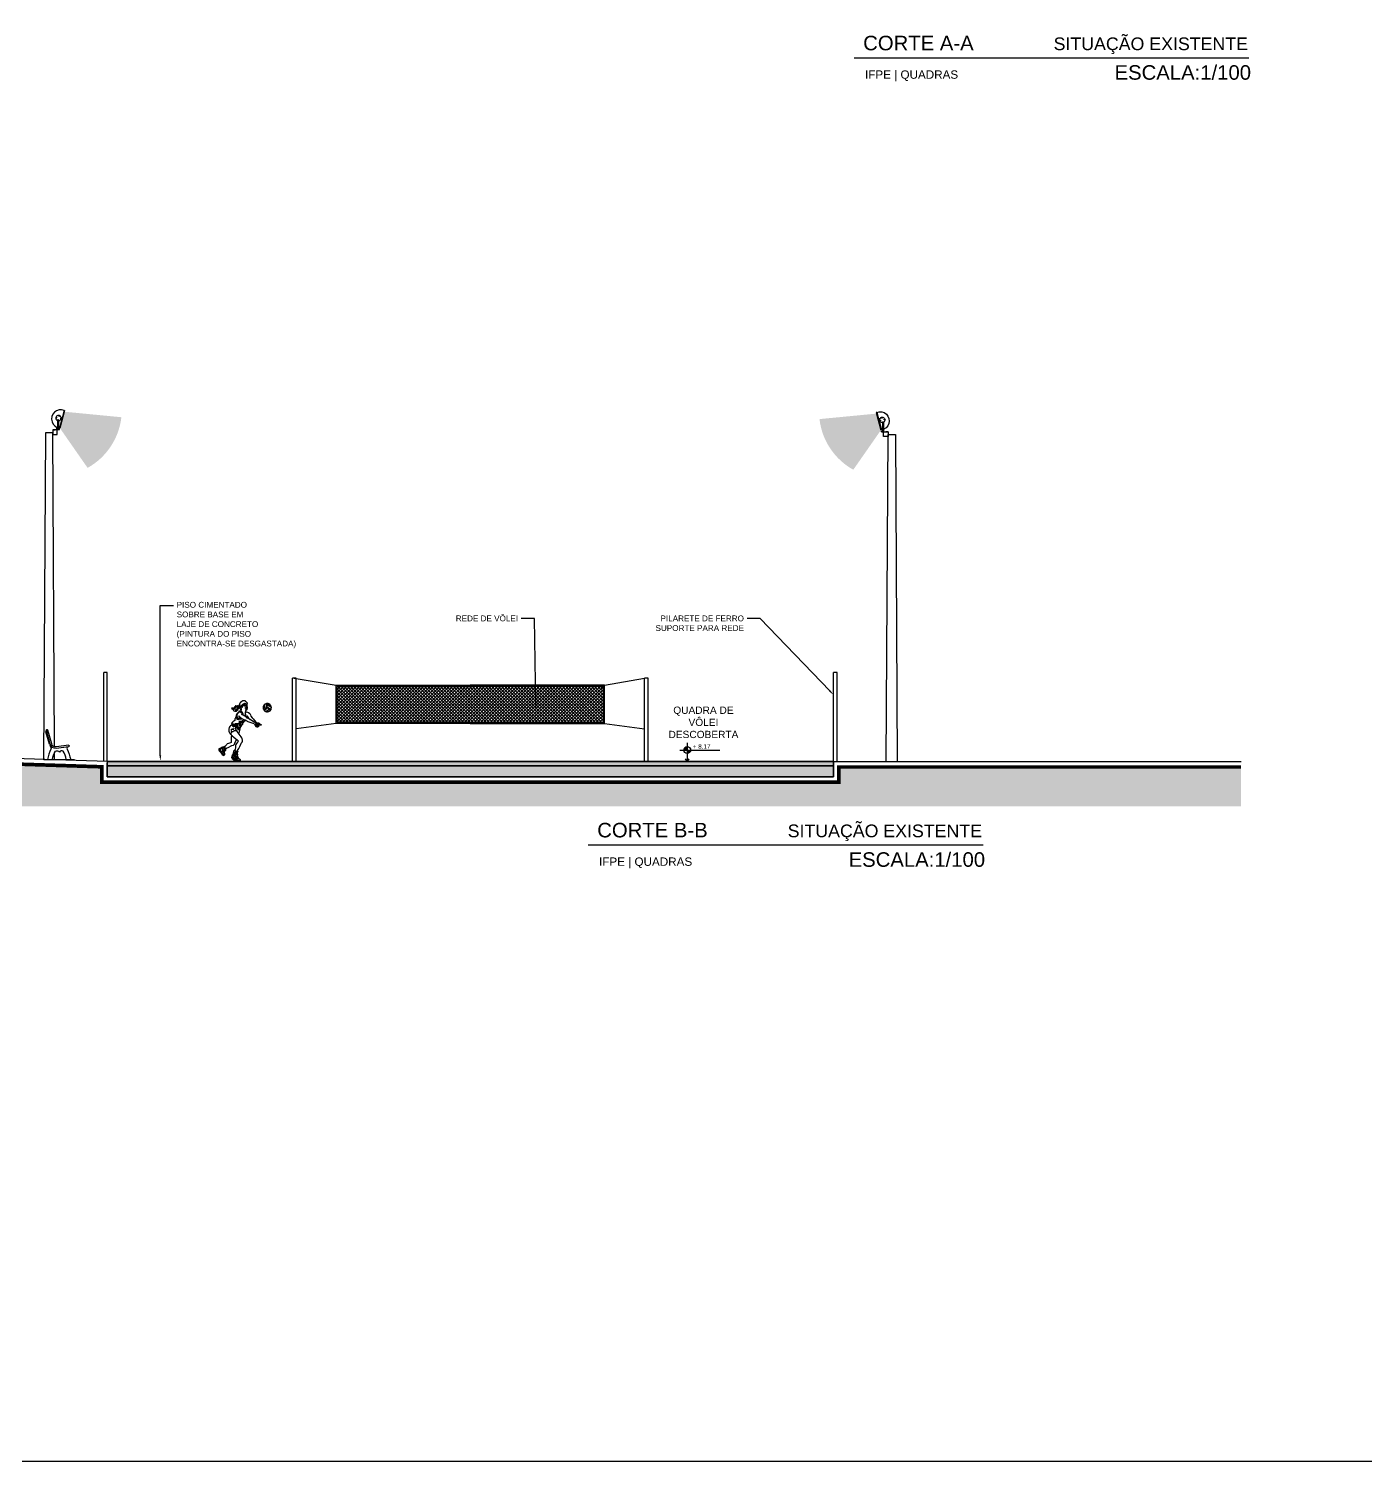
# Model space of a CAD drawing. Header units: metres. Extents: x 2394 to 3264, y 364 to 634.
# Drawn here: x 2710.88 to 2747.69, y 363.79 to 403.24 of the extents above; entities that cross this region are included whole.
import ezdxf
from ezdxf import colors
from ezdxf.entities.mleader import LeaderData, LeaderLine
from ezdxf.math import Vec2, Vec3

# ---------------------------------------------------------------- set-up
doc = ezdxf.new("R2010")
doc.units = ezdxf.units.M
doc.header["$LTSCALE"] = 5
doc.header["$MEASUREMENT"] = 0
for name, color, linetype in [('COTA 1 100', 2, 'Continuous'), ('COTA DE NÍVEL', 7, 'Continuous'), ('PENA 0.05', 8, 'Continuous'), ('PENA 0.15', 7, 'Continuous'), ('PENA 0.2', 2, 'Continuous'), ('PENA 01', 1, 'Continuous'), ('PENA 02', 2, 'Continuous'), ('PENA 06', 6, 'Continuous'), ('TXT ESPECIFICAÇÃO', 7, 'Continuous'), ('TXT ESPECIFICAÇÕES', 7, 'Continuous'), ('VEG_PLANTAS', 94, 'Continuous')]:
    doc.layers.add(name, color=color, linetype=linetype)
doc.layers.add('PENA 05', color=5, linetype='Continuous', lineweight=25)
doc.layers.add('texto', color=3, linetype='Continuous', lineweight=25)
doc.styles.add('GRAF', font='GRAF.SHX')
doc.styles.add('Luana', font='arial.ttf')
doc.styles.get("Standard").update_dxf_attribs({"font": 'arial.ttf'})

# ---------------------------------------------------------------- blocks, each defined once
blk = doc.blocks.new('jogador de volei 01')
at = {"color": 0, "linetype": 'Continuous'}
for points in [[(341.5, 223.7), (341.5, 225.7), (341.1, 228.8), (340.6, 229.1), (339.8, 229.7), (339.2, 230.7), (338.7, 232.6), (338.5, 233.8), (338.8, 234.8), (339.6, 235.3), (340.5, 235.2), (342.3, 234), (343.5, 231.7), (344.3, 231.8), (344.7, 233.7), (344.3, 235.8), (344.3, 237.2), (345.1, 237.7), (345.5, 239.6), (345.3, 240.2), (348.6, 241.4), (350.4, 242.3), (348, 240.2), (346.3, 239.2), (348.2, 239.9), (350.2, 241.1), (352.2, 243.1), (352.2, 241.7), (351.7, 240.7), (352.8, 241.3), (353.7, 242.2), (355.2, 241.1), (357.6, 240.2), (356.8, 241.7), (359.1, 241.2), (357.9, 242.7), (359.1, 243.9), (359.6, 244.6), (357.6, 245.1), (356.1, 246.1), (354.6, 247.6), (353.8, 248.1), (354.5, 248.6), (354.8, 249.2), (351.2, 249.6), (348.3, 250.3), (345.7, 250), (342.8, 248.1), (339.3, 245.1), (337.4, 243.2), (336, 240.4), (335.2, 237.3), (335.2, 235.4), (335.5, 233.9), (335.6, 233.8)], [(334.9, 233.3), (333.4, 234.8), (332, 235.8), (330.5, 235.8), (328.3, 234.9), (325.5, 235.8), (324.6, 235.2), (323.7, 232.6), (322.9, 231.8), (320.6, 231.8), (322.1, 230.3), (320.8, 229.5), (318, 228.7), (312.7, 229.3), (314.1, 227.3), (317.9, 225), (319.8, 223.3), (318.8, 222.7), (317.2, 223), (320.3, 220.9), (322.5, 220.4), (324, 220), (327.2, 219.9), (328.5, 220.9), (330, 223.9), (331, 222.4), (331.5, 223.9), (332, 227.3), (332.5, 229), (333.9, 229.3), (334.9, 230.3), (335.3, 230.9)], [(347.6, 208.3), (346.8, 212.1), (344.8, 216.5), (339.3, 220.4), (337.4, 220.4), (335.8, 220), (332.8, 217.6), (329.9, 214.5), (328.1, 212.4), (326.5, 208.1), (326, 204.7), (324.7, 201.8), (324.1, 199.5), (322.6, 197.6), (322, 192.8), (319.9, 191.6), (316.8, 189.4), (315.7, 187.4), (313.6, 186), (312.9, 184.7), (314.3, 182.1), (320.7, 177.1), (325.4, 175.2), (328.9, 173.5), (333.9, 173.1), (337.4, 172.6), (338.8, 173.1), (340.3, 175.6), (341.8, 177.1), (342.8, 180.5), (345.3, 182.5), (346.3, 185.9), (348.2, 188.4), (349.7, 190.8), (351.2, 192.4), (353.9, 194.3)], [(322.2, 227.7), (318, 227.8), (320.1, 226.7), (322.4, 226.6), (324.5, 229.7), (322.2, 227.7)], [(329.7, 230.1), (329.3, 228.8), (329.1, 226.3), (327, 225.9), (326.6, 225.3), (326.4, 223.8), (323.7, 222.6), (326.9, 223.1), (327.5, 225), (329.2, 225.2), (329.8, 225.9), (330.2, 229.1), (333, 231.7), (329.7, 230.1)], [(331.4, 234.2), (330, 233.6), (328.5, 233.4), (326.7, 234.2), (326.2, 234.2), (324.9, 232.5), (324.4, 230.7), (326.2, 232.8), (329.6, 232.3), (332.2, 234), (333.3, 234.1), (332.1, 234.2), (331.4, 234.2)], [(328.8, 204.6), (328.1, 206.4), (327.9, 207.3), (328.3, 209.6), (328.5, 210.6), (328.8, 211.3)], [(328, 206.7), (329.5, 202.7), (331.5, 200.2), (332, 200.2), (336.4, 200.7), (338.4, 201.7), (342.3, 199.2), (347, 196.7), (350.3, 195.3), (352.7, 194.6), (354.6, 194), (355.5, 193.5), (357.1, 191.9), (358.6, 190.9), (360.1, 190.4), (377.3, 184.6), (378.8, 183.9), (379.3, 183), (382.7, 176.6), (383.2, 176.1), (388.2, 176.1), (391.2, 178), (393.1, 179.1), (393.4, 179.4), (393.4, 179.9), (393.1, 180.1), (392.2, 180.1), (393.1, 181.5), (393.1, 182), (392.1, 182), (390, 180.7), (387.7, 179.9), (385.2, 183.9), (383.7, 185.9), (382.7, 186.4), (380.3, 186.9), (378.1, 188.1), (364.5, 196.7), (362.7, 197.8), (360.7, 198.6), (358, 199.4), (357.2, 200), (356.1, 201.9), (355.2, 202.9), (353.6, 204.5), (349.7, 207.1), (345.3, 209.6), (344.3, 211.1), (343.3, 213.6), (340.8, 215.5), (338.4, 217), (335.4, 217), (332.5, 216), (330, 213.6), (328.5, 210.6), (328, 208.1), (328, 206.7)], [(335.9, 234.1), (334.3, 232.9), (334.3, 231.9), (334.8, 230.9), (337.3, 231), (335.9, 234.1)], [(336.1, 230.9), (336.4, 229.1), (337.8, 226.8), (339.3, 225.2), (340.5, 224.3), (341, 222.7), (341.5, 223.7)], [(345.3, 212.7), (343.8, 215.8), (340.7, 218.2), (336.5, 219.1), (339.1, 218.3), (343, 216.1), (345.3, 212.7)], [(342, 236.7), (340.5, 236.3), (339.3, 236.4), (340.2, 236.1), (341.4, 236.1), (342.3, 236.2), (343.5, 237.1), (342, 236.7)], [(341.6, 231.2), (341.4, 231.5), (341.4, 231.9), (341.5, 232.1), (341.6, 232.6), (341.4, 233.4), (341, 233.9), (340.5, 234.4), (340, 234.6), (339.8, 234.6), (339.5, 234.5), (339.4, 234), (339.3, 233.3), (339.7, 234.2), (340.1, 234.2), (340.6, 234), (340.8, 233.6), (340.6, 233.6), (340.5, 233.3), (341.2, 233), (341.3, 232.6), (341, 231.7), (341, 231.4), (341.3, 230.9), (341.8, 230.6), (342, 230.8), (342, 231), (341.6, 231.2)], [(339.9, 220), (341.2, 221.6), (341.5, 224.3)], [(341, 228.9), (341.5, 228.9), (342.1, 229), (341.8, 228.8), (341.5, 228.7), (341.3, 228.6), (341.2, 228.8), (341, 228.9)], [(343.2, 210.7), (342.4, 211.3), (342.4, 211.5), (343.2, 210.9), (343.5, 210.9), (343.8, 211.1), (343.6, 212), (343.3, 213), (343, 213.6), (343, 213.8), (343.5, 213.1), (344.3, 211.7), (345.1, 210.2), (345.4, 209.5), (343.2, 210.7)], [(348.4, 235.2), (349.1, 235.8), (350.3, 236.5), (352.5, 236.7), (352.8, 237.1), (352.8, 237.5), (352, 238), (349.2, 238), (347.4, 236.5), (346.9, 236.1), (348.3, 237.9), (349, 238.4), (351.2, 238.5), (353, 238.3), (353.6, 238.2), (353.3, 237.8), (352.7, 236.5), (352.7, 235.1), (352.3, 235.2), (351, 235.1), (350, 235.2), (349.4, 235.6), (348.4, 235.2)], [(356.8, 240.5), (357.5, 237.6), (357.5, 236.6), (357.1, 235.2), (357.7, 234.5), (358.1, 232.7), (358.3, 231.2), (358, 228.3), (357.6, 227), (357.6, 225.1), (357.3, 223.9), (356.6, 223.2), (355.7, 222.8), (354.2, 222.4), (353.2, 220.9), (352.2, 216), (352.3, 207.1), (351.4, 206)], [(353.6, 228.7), (355.1, 229.2), (356.1, 229.2), (356.6, 229.2), (357.4, 228.7), (357.1, 228), (357, 227.9), (356, 227.7), (354.9, 227.7), (353.5, 227.9), (353.1, 227.7), (352.9, 227.7), (353.6, 228.7)], [(352.9, 219.4), (353.9, 218.8), (355.1, 218.5), (355.6, 218)], [(353.2, 231.7), (353.3, 231.4), (353.6, 231.1), (354.3, 231), (354.9, 231.1), (355.3, 231.2), (356, 231.2), (356.3, 231.2), (356.5, 231.4), (356.7, 231.5), (356.8, 231.7), (356.5, 231.6), (356.3, 231.4), (355.9, 231.4), (355.6, 231.4), (355.5, 231.5), (355.3, 231.6), (355, 231.6), (354.6, 231.3), (354.3, 231.2), (354, 231.2), (353.8, 231.2), (353.6, 231.3), (353.4, 231.4), (353.2, 231.7)], [(366.8, 195.3), (366, 196.3), (363.4, 199.3), (361.7, 201.9), (360.6, 203.8), (360.1, 205.2), (359.6, 205.2), (358.2, 204.3), (357.3, 202.8), (356.6, 201.7), (353.7, 214.1), (355.6, 218)], [(354.3, 226.3), (355.2, 226.2), (356.1, 226.2), (357, 226.4), (357.3, 226.6), (356.6, 226.1), (356.3, 226), (356.8, 225.9), (356.1, 225.9), (355, 225.6), (354.4, 225.3), (354.6, 225.6), (355.1, 225.9), (354.7, 225.9), (354.3, 226.2), (354, 226.4), (354.3, 226.3)], [(357.4, 237.8), (356.7, 238), (355.6, 238.1), (355.5, 238.1), (355.4, 237.6), (355.5, 236.9), (355.9, 235.2), (356.1, 234.7), (356.1, 235.1), (357, 235.2), (357.1, 235.3), (357.5, 236.5), (357.4, 236.7), (356.3, 236.8), (355.9, 236.6), (355.8, 237.3), (355.9, 237.6), (356.7, 237.6), (357.5, 237.5), (357.4, 237.8)], [(355.6, 218), (358.9, 217.3), (362.4, 215.8), (365.5, 213.6), (366.8, 211.6), (368, 209.1), (368.9, 205.2), (372.4, 200.7), (374.1, 199.8), (375.9, 198.3), (379.9, 192.8), (383.7, 188.5), (385.4, 187), (386.9, 186.2), (390.6, 185.9), (392.6, 185.4), (395.6, 182.5), (397.3, 181.8), (398.3, 181.2), (398.5, 180.5), (398.3, 179.9), (397.6, 179.6), (396.4, 179.6), (395.2, 180.1), (393.1, 182), (393.1, 179.6), (392.2, 177.2), (391.5, 176.1), (390.6, 175.1), (390.1, 174.7), (389.3, 174.9), (389.1, 176), (389.3, 176.7), (389.2, 176.8)], [(408.3, 238.9), (407.6, 238.4), (406.9, 237.7), (406.1, 236.6), (405.5, 235.4), (405, 234), (404.6, 232.6), (404.5, 230.9), (404.6, 229.1), (405.1, 226.4), (405.4, 225.7), (405.8, 225.3), (406.2, 225.2), (406.1, 224.8), (406.2, 224.4), (406.6, 223.7), (407.6, 222.4), (409.5, 220.6), (411.1, 219.5), (412, 219.2), (412.8, 219), (413.7, 219), (413.9, 219.1), (414.5, 218.6), (415.3, 218.4), (416.4, 218.4), (417.6, 218.4), (419.1, 218.7), (421.4, 219.4), (423.2, 220.3), (424.7, 221.4), (425.6, 222.3), (426.1, 223), (426.2, 223.3), (426.2, 223.7), (426.6, 223.9), (426.9, 224.4), (427.4, 225.4), (427.9, 227.6), (428.2, 230), (428.2, 231.4), (428, 232.3), (427.8, 232.7), (427.5, 233.1), (427.4, 233.2), (427.4, 233.8), (427.2, 234.3), (426.9, 235.4), (426.4, 236.2), (425.8, 237.2), (425.2, 238.1), (424.4, 239), (422.9, 240.2), (421.5, 241), (420.3, 241.5), (418.9, 242.1), (418, 242.2), (417.4, 242.2), (416.9, 242.2), (416.5, 242), (416.2, 242.1), (415.5, 242.2), (414.5, 242.2), (413.1, 241.8), (411, 240.9), (409.3, 240.2), (408.7, 239.8), (408.5, 239.5), (408.3, 239.2), (408.3, 238.9)], [(408.1, 237.5), (408.1, 236.9), (408.1, 235.3), (408.1, 233.9), (408.3, 232.5), (408.6, 231.1), (409.2, 229.3), (410.2, 226.9), (410.3, 226.5), (410.1, 226.2), (409.8, 226.1), (409.2, 225.9), (407.1, 225.7), (406.4, 225.8), (406, 226.1), (405.8, 226.4), (405.6, 227.3), (405.3, 228.8), (405.3, 230.9), (405.6, 233.5), (406.2, 235.4), (406.8, 236.5), (407.2, 237.1), (407.5, 237.6), (407.9, 237.8), (408.1, 237.8), (408.1, 237.5)], [(406.9, 224.9), (407, 225.1), (407.8, 225.2), (409.5, 225.3), (411.1, 225.7), (412.2, 226.1), (413.9, 227.1), (414.8, 227.8), (415.8, 229), (416.1, 229.4), (416.3, 229.7), (416.4, 229.8), (416.6, 229.8), (416.8, 229.8), (419.5, 229.2), (419.9, 229), (419.9, 229)], [(419.8, 228.8), (419.9, 229), (420.4, 228.8), (421.4, 228.1), (421.7, 227.9), (421.8, 227.6), (421.9, 227.4), (421.7, 227), (420.9, 225.7), (419.9, 224.6), (418, 222.7), (416.4, 221.4), (414.5, 220.3), (413.5, 219.7), (412.9, 219.7), (412.3, 219.8), (411.2, 220.3), (409.6, 221.4), (407.6, 223.4), (407.1, 224.2), (406.9, 224.6), (406.9, 224.8), (406.9, 224.8)], [(407, 224.8), (406.9, 224.9)], [(406.9, 224.8), (407, 224.8)], [(409, 239.1), (408.9, 238.6), (408.8, 237.6), (408.7, 235.1), (409, 233.1), (409.2, 231.6), (409.9, 229.4), (410.5, 227.9), (411, 226.9), (411.3, 226.7), (411.7, 226.7), (412.1, 226.9), (415.2, 229.5), (415.7, 230.2), (415.7, 230.5), (415.6, 230.9), (415.3, 232), (414.9, 234.2), (414.8, 236.8), (415, 238.3), (415.5, 239.7), (416, 240.8), (416.1, 241.1), (416.2, 241.3), (416.1, 241.4), (416, 241.6), (415.8, 241.6), (415.1, 241.6), (413.9, 241.4), (412.7, 241), (411.4, 240.5), (409.6, 239.7), (409.2, 239.4), (409, 239.1)], [(414.6, 219.7), (414.5, 219.4), (414.8, 219.1), (415.2, 219), (415.9, 219), (417.1, 219.1), (419.9, 219.6), (422, 220.3), (424, 221.7), (425.3, 223.1), (425.4, 223.5), (425.5, 223.8), (425.5, 224.1), (425.3, 224.4), (423.1, 226.7), (422.9, 226.9), (422.6, 226.9), (422.4, 226.8), (422.2, 226.6), (421.9, 226.2), (421.4, 225.4), (420, 223.7), (418.4, 222.2), (417.3, 221.4), (416, 220.5), (415.2, 220.1), (414.7, 219.9), (414.6, 219.7)], [(420.3, 229.6), (418.9, 230), (417.4, 230.3), (416.8, 230.5), (416.5, 230.6), (416.3, 230.9), (415.8, 232.7), (415.6, 234), (415.5, 235.8), (415.5, 236.2), (415.6, 236.5), (415.8, 236.7), (416.3, 236.8), (418.4, 236.4), (420, 236.1), (421.4, 235.6), (422.8, 235.1)], [(423, 235.6), (421.8, 236.1), (420.7, 236.6), (419, 236.9), (417.1, 237.4), (416.4, 237.4), (416.1, 237.5), (415.9, 237.7), (415.8, 237.8), (415.8, 238.2), (416, 238.9), (416.8, 241), (417.1, 241.4), (417.3, 241.6), (417.5, 241.6), (417.9, 241.6), (419.1, 241.3), (420.5, 240.7), (422.3, 239.8), (422.9, 239.4)], [(422.8, 235.1), (424.3, 234.3), (426.1, 233.3), (426.9, 232.8), (427.4, 232.1), (427.5, 231.6), (427.5, 229.6), (427.2, 227.4), (426.6, 225.5), (426.4, 225.1), (426, 224.9), (425.8, 224.9), (425.4, 225.2), (425, 225.7), (423.2, 227.5), (422.3, 228.3), (420.1, 229.6), (420, 229.6)], [(420, 229.6), (420, 229.6), (420.1, 229.6)], [(422.9, 239.4), (422.9, 239.4), (423.6, 238.8), (424.5, 237.8), (425.1, 236.9), (425.8, 236.1), (426.1, 235.2), (426.5, 234.5), (426.6, 234.1), (426.5, 233.9), (426.1, 234), (425.4, 234.5), (424.3, 235), (423.1, 235.6)], [(423.1, 235.7), (423, 235.6)], [(314.8, 181.8), (314.5, 181.4), (312.7, 179.5), (309.8, 177.7), (307.7, 175.4), (305.8, 173), (304.7, 168), (305.3, 161.8), (306.7, 157.3), (310.7, 152.5), (312.8, 150.2), (314.2, 149.4), (312.5, 151.2), (311.4, 152.9), (310.9, 155.2), (312.2, 157.3), (313.6, 158.9), (312.7, 160.8), (311.7, 163.2), (315.2, 161.7), (316.2, 160.8), (319.6, 163.2), (321.6, 163.7), (324.1, 163.7), (326.5, 163), (328.3, 161.8), (330.3, 160.1), (330.2, 160.6), (328.4, 163.9), (323, 169.3), (325.1, 173.6), (322.4, 176.3), (322.5, 176.4)], [(317.3, 168.5), (314.5, 167.9), (311.9, 166.4), (313.8, 167.2), (316.1, 167.9), (319.3, 168.4), (317.3, 168.5)], [(318.8, 175.7), (316.5, 176.7), (314.3, 178.7), (316.2, 176.2), (319.8, 174.9), (318.8, 175.7)], [(316.8, 189.4), (315.6, 187.4), (314.4, 186.6)], [(317.6, 181.5), (320.6, 180), (327, 179.6), (331, 179.6), (320.5, 181.4), (316.2, 183.4), (317.6, 181.5)], [(322.3, 195.5), (322, 192.8), (320.3, 191.7)], [(353.7, 194.3), (351.2, 193), (343.6, 188.3), (334.4, 186.9), (339.3, 186.9), (342.8, 187.4), (337.4, 184.9), (328.5, 183.4), (322.1, 183.4), (328.7, 182.4), (340.3, 183), (339.3, 181.5), (334, 180.4), (339.7, 180.4), (336.1, 176.6), (330.9, 175.3), (323.6, 176.1)], [(323.6, 176.1), (326.5, 174.6), (329, 173.6), (335.9, 172.9), (337.5, 172.7), (338.9, 173.1), (340.1, 175.3), (341.9, 177.1), (342.8, 180.5), (345.1, 182.4), (346, 185.4), (346.5, 186.5), (348.1, 188.5), (349.7, 190.8), (350.9, 192.2), (353.8, 194.3)], [(326.5, 172.7), (329.1, 170.9), (331.1, 170.7), (334.8, 171.2), (332.3, 170.3), (330.3, 170.1), (329.1, 170.3), (327.4, 171.8), (326.5, 172.7)], [(333.9, 199.2), (331, 198.7), (327.5, 199.7), (328.5, 198.3), (330.6, 198.1), (333.9, 199.2)], [(340, 200.7), (338.4, 199.2), (333.9, 197.3), (328, 195.8), (334.9, 196.8), (338.8, 198.3), (341.4, 199.8)], [(338.2, 169.6), (337.1, 168.8), (334.4, 167.9), (331.7, 167.6), (329.8, 168.2), (331.8, 166.9), (334.2, 166.8), (336.5, 167.2), (337.5, 167.4), (338.2, 169.6)], [(335.2, 200.7), (336.3, 200.7), (337.3, 201.2), (338.5, 201.7), (337.4, 202.6), (336.5, 203.4), (335.6, 204.4), (334.9, 205.3), (334.2, 205.8), (333.7, 206.1), (333.3, 206.2), (334.8, 204.9), (335.7, 203.8), (336.3, 202.9), (336.5, 202.2), (336.4, 201.7), (335.9, 201.1), (335.3, 200.7), (335.2, 200.7)], [(346.3, 192.8), (341.8, 190.4), (338.4, 189.9), (333.9, 190.8), (338.4, 188.9), (341.3, 189.4), (344.3, 190.8), (346.3, 192.8)], [(333.9, 155.3), (335.1, 158.1), (335.8, 160.1), (337, 163.9), (337, 166.2), (338.1, 169.2), (338.1, 171.5), (337.9, 172.8)], [(342.2, 199.3), (341.8, 198.7), (339.3, 196.8), (342.8, 197.8), (343.7, 198.5)], [(357.1, 202.5), (357.2, 200)], [(387.2, 180.5), (387.6, 179.9), (387.7, 179.3), (387.4, 178.7), (386.8, 178.6), (386, 178.7), (385.2, 179.4), (384.5, 181.1), (383.6, 182.4), (383.1, 182.9)], [(384.9, 179.9), (384.2, 179.6), (384.1, 180), (383.5, 180.4), (383.1, 181), (383.2, 181.7), (383.3, 182.2), (383.2, 182.7), (383.9, 182), (384.7, 180.7), (384.9, 180.1), (384.9, 179.9)], [(392.1, 180.1), (389, 178.1), (388, 177.6), (385.5, 177.5)], [(386, 176.1), (385.9, 175.7), (385.9, 174.9), (386.2, 174.6), (386.7, 174.4), (387.2, 174.5), (387.6, 174.8)], [(390.7, 181.1), (389.8, 181.6), (388.8, 182.1), (387.5, 183.2), (387.4, 182.3), (387, 181.1)], [(387.7, 176.1), (387.7, 175.1), (388.1, 174.5), (388.9, 174.3), (389.5, 174.9)], [(389.3, 176.7), (389.6, 177)], [(313.7, 150.6), (311.9, 145.2), (311.4, 141.9), (311.7, 136.5), (312.3, 132.2), (311.8, 129.7), (310.3, 128.2), (304.3, 126.6), (300.7, 125.3), (298.8, 123.9), (296.5, 120.8), (294, 118.3), (293, 117.4)], [(295.6, 111.3), (298.5, 112.9), (304.8, 115.4), (312.3, 119.3), (313.7, 120.3), (318.6, 121.8), (320.9, 123.6), (321.4, 124.9), (322.4, 127.4), (327.2, 138.4)], [(311.1, 155.5), (311.2, 152.9)], [(311.2, 152.9), (314.7, 148.9), (319.5, 144.5), (325, 140.1), (329, 137.1), (331.5, 135.1), (332.3, 133.9), (332.6, 133), (332.5, 132.2), (330.6, 130.1), (327, 126.3), (325.7, 124), (324.7, 121), (324.1, 113.9), (323.3, 109.7), (322.2, 106.9)], [(329.8, 160.4), (331.5, 158.2), (333.9, 155.3)], [(329.9, 104.4), (330.5, 106.1), (333.9, 112.4), (336.9, 117.9), (339.8, 124.3), (340.8, 127), (342.8, 129.2), (343.9, 130.4), (344.8, 133.2), (344.8, 135.1), (344.2, 137.5), (343.9, 139.2), (343.4, 141), (342.5, 143.2), (340.8, 145.9), (335.4, 153.4), (330, 160.3), (329.9, 160.4)], [(279.6, 112), (279.2, 112.3), (276.3, 111), (275.9, 109.8), (275.9, 108.6), (276.3, 107), (277.2, 105.5), (279.5, 102.8), (281.6, 100.6), (286.1, 94.5), (288.8, 92.5), (290.7, 92), (291.7, 92.2), (292.8, 93.7), (291.5, 93.7), (289.5, 94.9), (288.1, 96.2), (284.6, 101.6), (281.6, 105), (279.7, 108.5), (279.1, 109.9), (279.1, 111), (279.6, 112)], [(287.2, 114.7), (286.4, 115.4), (285.6, 115.4), (284.6, 114.4), (281.6, 113.1), (277.3, 110.9), (288.8, 93.5), (292.5, 93.2), (293, 94.7), (293.1, 97.1), (292.2, 99.8), (292.4, 101.9), (292.5, 104.1), (292.5, 105), (296, 106.5), (296, 107.5), (295, 108.5), (294, 108.7), (292.9, 107.8), (292, 106.5), (289.8, 106.6), (288.5, 107), (287.8, 108.3), (287.7, 109.9), (287.6, 113.2), (287.2, 114.7)], [(286, 111.4), (284.5, 111.1), (281.6, 109.9), (279.4, 108.7)], [(291, 103.8), (287.6, 103.6), (284.5, 103.2), (283, 102.8)], [(284.7, 114.5), (285.2, 114), (286.1, 112.2), (286.3, 108.6), (286.8, 106.7), (287.8, 105.8), (291, 105.2)], [(290.8, 99.4), (289.1, 99.2), (286.3, 98.2)], [(287.2, 114.8), (287.3, 114.9)], [(287.3, 114.9), (288.1, 115.9), (289.5, 115.9), (290.5, 117.4), (291.5, 117.9), (292.1, 117.9), (293, 117.4), (293, 116.9), (293.4, 114.4), (294, 112.7), (294.7, 111.9), (295.7, 111.3), (296.1, 110.1), (295.8, 108.8), (295.1, 108.4)], [(287.5, 105.9), (287.9, 103.7)], [(289.2, 115.9), (289.3, 114.8), (292.1, 110.8), (290.8, 113.4), (290.3, 115.2), (290.4, 117.2), (289.6, 116.1), (289.2, 115.9)], [(292.9, 107.9), (292.2, 108.3), (290.5, 110.4), (291.6, 107.5), (292.2, 106.9), (292.9, 107.9)], [(291.2, 106.6), (290.9, 102.2), (290.8, 98.7), (291.2, 98.2), (292.3, 97.9), (292.7, 98.1)], [(291.3, 106.4), (291.6, 105.6), (292.4, 104.9)], [(291.8, 101.6), (292.4, 101.8)], [(291.8, 99.9), (292.3, 100.1)], [(292, 103.4), (292.5, 103.6)], [(294.2, 118.6), (292.8, 117.6)], [(293.7, 113.6), (294.2, 112.5)], [(314.5, 90.3), (314.2, 89.9), (313.2, 86.3), (313.5, 84.8), (314.7, 82.8), (322.3, 77.1), (325.5, 74.9), (328.5, 74), (335.4, 74.3), (337.9, 75.4), (338.8, 76.4), (338.8, 78.6), (338.4, 78.9), (335.4, 76.9), (331.6, 76.8), (329, 76.9), (325, 78.9), (320.1, 82.8), (318.6, 84.8), (317.6, 86.2), (315.2, 88.2), (314.6, 89.5), (314.5, 90.3)], [(317.8, 96.8), (316.7, 96.5), (316.4, 95.7), (316.3, 94.6), (315.2, 92.7), (314.5, 90), (314.3, 89.6), (317.1, 83.8), (323.6, 78.4), (328, 75.9), (332.9, 75.4), (337.9, 76.9), (338.4, 78.9), (337.4, 80.9), (333.4, 83.3), (333.4, 84.8), (331, 88.7), (330.5, 90.8), (329.5, 91.7), (331, 93.7), (331, 94.7), (330.5, 96.2), (328.5, 97.1), (323.5, 96.4), (322.2, 95.3), (321.6, 94.2), (320.8, 93.3), (319.1, 93.2), (318.5, 94.2), (317.8, 95.9), (317.8, 96.8)], [(316.4, 94.7), (317, 93), (317.8, 91.9), (318.7, 91.1), (320.9, 91.3), (321.4, 91.3)], [(322, 89.9), (320.9, 88.9), (319.1, 86.5), (317.5, 83.7)], [(317.8, 96.8), (318.6, 97.8), (318.3, 99.6), (318.5, 100.5), (319.2, 101.3), (319.5, 101.8), (319.4, 103.5), (320, 105.3), (320.6, 106), (321.4, 106.7), (322.2, 106.9)], [(318.3, 99.3), (319.1, 98.1), (322.8, 96.6), (319.5, 96.9), (318.4, 97.5), (318.6, 97.7), (318.3, 99.3)], [(318.9, 91.1), (319.3, 89.9), (320.1, 87.8)], [(319.4, 103.2), (321, 101.5), (326.3, 99.3), (321.1, 100.3), (319.4, 101.3), (319.5, 101.9), (319.4, 103.2)], [(335, 82.4), (332.5, 82.3), (329.5, 80.9), (327, 81.4), (325.5, 82.8), (324.1, 83.8), (322.1, 89.4), (320.8, 93.3)], [(320.9, 93.3), (321.8, 93.3), (322.9, 92.8), (324.2, 90.2), (325.8, 85.2), (327.4, 83.9), (328.4, 83.3), (330.5, 84.1), (331.5, 84.1), (332.4, 84.2), (332.4, 85.1), (330.8, 87.8), (330.1, 89.9), (329.5, 90.6), (329.3, 91.3), (329.5, 91.8)], [(325.1, 83.3), (323.5, 81.8), (322, 79.7)], [(322.2, 106.9), (322.8, 106.1), (324.1, 105.2), (325.8, 104.4), (327.4, 104.2), (328.5, 104.1), (330.2, 104.5), (331, 103.6), (330.9, 102.2), (330.5, 101.3), (329.6, 100.3), (329, 99.6), (329, 96.9)], [(323.5, 90.5), (326, 91.1), (329, 91.1), (329.8, 90.9)], [(329.3, 102.7), (328.3, 102.5), (325.6, 102.8), (323.6, 103.8), (325.8, 102.4), (328.5, 101.8), (330.2, 102.5), (329.3, 102.7)], [(323.6, 94.2), (324.5, 94.8), (326.5, 95.2), (328.4, 95.2), (329.5, 94.7), (330, 94.2), (330.1, 93.7)], [(324.6, 87.4), (327.4, 88.3), (328.8, 88.4), (330.8, 88.3)], [(325.8, 84.6), (327.3, 85.3), (330.2, 86), (332.3, 86)]]:
    blk.add_lwpolyline(points, dxfattribs=at)
blk = doc.blocks.new('NIV02')
h = blk.add_hatch(color=256)
h.paths.add_polyline_path([(-43.09, -49.03, 0.414214), (-44.59, -50.53), (-43.09, -50.53)])
h.paths.add_polyline_path([(-43.09, -52.04, 0.414214), (-41.58, -50.53), (-43.09, -50.53)])
for p, q in [((-43.09, -47.38), (-43.09, -55.58)), ((-46.27, -50.53), (-28.68, -50.53))]:
    blk.add_line(p, q)
blk.add_lwpolyline([(-42.36, -54.32), (-43.09, -55.58), (-43.82, -54.32)])
blk.add_circle((-43.09, -50.53), 1.5)
at = {"style": 'GRAF'}
blk.add_attdef('ELEV', (-40.66, -49.96), '', height=1.26, dxfattribs=at)
blk = doc.blocks.new('A$C47D9326B')
for p, q in [((-0.415, 9.614), (-0.427, 9.61)), ((-0.427, 9.61), (-0.297, 9.127)), ((-0.415, 9.614), (-0.346, 9.631)), ((-0.415, 9.614), (-0.285, 9.131)), ((-0.346, 9.631), (-0.275, 9.628)), ((-0.314, 9.458), (-0.298, 9.47)), ((-0.298, 9.47), (-0.28, 9.477)), ((-0.286, 9.465), (-0.285, 9.468)), ((-0.285, 9.468), (-0.284, 9.47)), ((-0.284, 9.47), (-0.282, 9.471)), ((-0.282, 9.471), (-0.279, 9.472)), ((-0.28, 9.477), (-0.261, 9.48)), ((-0.279, 9.472), (-0.277, 9.473)), ((-0.277, 9.473), (-0.274, 9.472)), ((-0.275, 9.628), (-0.208, 9.606)), ((-0.274, 9.472), (-0.272, 9.471)), ((-0.272, 9.471), (-0.27, 9.47)), ((-0.27, 9.47), (-0.268, 9.468)), ((-0.268, 9.468), (-0.267, 9.465)), ((-0.261, 9.48), (-0.242, 9.477)), ((-0.242, 9.477), (-0.223, 9.47)), ((-0.223, 9.47), (-0.208, 9.458)), ((-0.208, 9.606), (-0.149, 9.566)), ((-0.149, 9.566), (-0.104, 9.511)), ((-0.104, 9.511), (-0.076, 9.445)), ((-0.336, 9.405), (-0.333, 9.424)), ((-0.333, 9.385), (-0.336, 9.405)), ((-0.333, 9.424), (-0.326, 9.442)), ((-0.326, 9.367), (-0.333, 9.385)), ((-0.329, 9.392), (-0.328, 9.394)), ((-0.329, 9.389), (-0.329, 9.392)), ((-0.329, 9.386), (-0.329, 9.389)), ((-0.328, 9.384), (-0.329, 9.386)), ((-0.328, 9.394), (-0.326, 9.396)), ((-0.326, 9.382), (-0.328, 9.384)), ((-0.326, 9.442), (-0.314, 9.458)), ((-0.326, 9.396), (-0.324, 9.398)), ((-0.324, 9.38), (-0.326, 9.382)), ((-0.314, 9.352), (-0.326, 9.367)), ((-0.324, 9.398), (-0.322, 9.399)), ((-0.322, 9.379), (-0.324, 9.38)), ((-0.322, 9.399), (-0.319, 9.399)), ((-0.319, 9.379), (-0.322, 9.379)), ((-0.319, 9.399), (-0.317, 9.399)), ((-0.317, 9.379), (-0.319, 9.379)), ((-0.317, 9.399), (-0.314, 9.398)), ((-0.314, 9.38), (-0.317, 9.379)), ((-0.314, 9.398), (-0.312, 9.396)), ((-0.312, 9.382), (-0.314, 9.38)), ((-0.298, 9.34), (-0.314, 9.352)), ((-0.312, 9.396), (-0.31, 9.394)), ((-0.31, 9.384), (-0.312, 9.382)), ((-0.31, 9.394), (-0.309, 9.392)), ((-0.309, 9.386), (-0.31, 9.384)), ((-0.309, 9.392), (-0.309, 9.389)), ((-0.309, 9.389), (-0.309, 9.386)), ((-0.28, 9.332), (-0.298, 9.34)), ((-0.285, 9.131), (-0.297, 9.127)), ((-0.287, 9.463), (-0.286, 9.465)), ((-0.286, 9.46), (-0.287, 9.463)), ((-0.287, 9.078), (-0.287, 9.092)), ((-0.287, 9.092), (-0.248, 9.092)), ((-0.287, 9.078), (-0.216, 9.078)), ((-0.285, 9.458), (-0.286, 9.46)), ((-0.284, 9.456), (-0.285, 9.458)), ((-0.254, 9.139), (-0.285, 9.131)), ((-0.282, 9.454), (-0.284, 9.456)), ((-0.279, 9.453), (-0.282, 9.454)), ((-0.261, 9.33), (-0.28, 9.332)), ((-0.277, 9.453), (-0.279, 9.453)), ((-0.274, 9.453), (-0.277, 9.453)), ((-0.272, 9.454), (-0.274, 9.453)), ((-0.27, 9.456), (-0.272, 9.454)), ((-0.268, 9.458), (-0.27, 9.456)), ((-0.267, 9.46), (-0.268, 9.458)), ((-0.267, 9.465), (-0.267, 9.463)), ((-0.267, 9.463), (-0.267, 9.46)), ((-0.254, 9.33), (-0.261, 9.33)), ((-0.255, 9.349), (-0.254, 9.35)), ((-0.255, 9.346), (-0.255, 9.349)), ((-0.255, 9.344), (-0.255, 9.346)), ((-0.254, 9.342), (-0.255, 9.344)), ((-0.254, 9.139), (-0.255, 9.092)), ((-0.254, 9.357), (-0.229, 9.357)), ((-0.254, 9.357), (-0.254, 9.35)), ((-0.254, 9.35), (-0.254, 9.342)), ((-0.254, 9.342), (-0.254, 9.33)), ((-0.254, 9.33), (-0.254, 9.139)), ((-0.248, 9.092), (-0.23, 9.092)), ((-0.23, 9.092), (-0.23, 9.148)), ((-0.23, 9.148), (-0.216, 9.148)), ((-0.229, 9.147), (-0.23, 9.148)), ((-0.229, 9.357), (-0.229, 9.337)), ((-0.223, 9.34), (-0.229, 9.337)), ((-0.229, 9.337), (-0.229, 9.147)), ((-0.217, 9.15), (-0.229, 9.147)), ((-0.208, 9.352), (-0.223, 9.34)), ((-0.157, 9.188), (-0.217, 9.15)), ((-0.216, 9.078), (-0.216, 9.148)), ((-0.216, 9.087), (-0.216, 9.078)), ((-0.216, 9.078), (-0.163, 9.078)), ((-0.213, 9.42), (-0.212, 9.423)), ((-0.212, 9.418), (-0.213, 9.42)), ((-0.212, 9.423), (-0.211, 9.425)), ((-0.211, 9.415), (-0.212, 9.418)), ((-0.211, 9.425), (-0.21, 9.427)), ((-0.21, 9.413), (-0.211, 9.415)), ((-0.21, 9.427), (-0.208, 9.429)), ((-0.208, 9.412), (-0.21, 9.413)), ((-0.208, 9.458), (-0.196, 9.442)), ((-0.208, 9.429), (-0.205, 9.43)), ((-0.205, 9.411), (-0.208, 9.412)), ((-0.196, 9.367), (-0.208, 9.352)), ((-0.205, 9.43), (-0.203, 9.43)), ((-0.203, 9.41), (-0.205, 9.411)), ((-0.203, 9.43), (-0.2, 9.43)), ((-0.2, 9.411), (-0.203, 9.41)), ((-0.2, 9.43), (-0.198, 9.429)), ((-0.198, 9.412), (-0.2, 9.411)), ((-0.198, 9.429), (-0.196, 9.427)), ((-0.196, 9.413), (-0.198, 9.412)), ((-0.196, 9.442), (-0.189, 9.424)), ((-0.196, 9.427), (-0.194, 9.425)), ((-0.194, 9.415), (-0.196, 9.413)), ((-0.189, 9.385), (-0.196, 9.367)), ((-0.194, 9.425), (-0.193, 9.423)), ((-0.193, 9.418), (-0.194, 9.415)), ((-0.193, 9.423), (-0.193, 9.42)), ((-0.193, 9.42), (-0.193, 9.418)), ((-0.189, 9.424), (-0.186, 9.405)), ((-0.186, 9.405), (-0.189, 9.385)), ((-0.114, 9.078), (-0.163, 9.078)), ((-0.11, 9.241), (-0.157, 9.188)), ((-0.1, 9.078), (-0.114, 9.078)), ((-0.079, 9.305), (-0.11, 9.241)), ((-0.068, 9.375), (-0.079, 9.305)), ((-0.076, 9.445), (-0.068, 9.375)), ((-0.15, 0), (-0.1, 9)), ((-0.1, 9), (0.1, 9)), ((0.1, 9), (0.15, 0)), ((-0.15, 0), (0.15, 0))]:
    blk.add_line(p, q)
blk.add_lwpolyline([(-0.224, 9.078), (-0.1, 9.078), (-0.1, 8.95), (-0.224, 8.95)], close=True)

msp = doc.modelspace()

# ---------------------------------------------------------------- hatches: boundary and pattern name
at = {"layer": 'COTA 1 100'}
h = msp.add_hatch(color=256, dxfattribs=at)
h.dxf.hatch_style = 1
h.set_gradient(color1=(250, 247, 214), color2=(255, 255, 179), tint=1, name='INVCYLINDER')
h.paths.add_polyline_path([(2713.429, 392.54), (2711.858, 392.692), (2711.737, 392.24), (2712.499, 391.146, 0.242169)])
h = msp.add_hatch(color=256, dxfattribs=at)
h.dxf.hatch_style = 1
h.set_gradient(color1=(250, 247, 214), color2=(255, 255, 179), tint=1, name='INVCYLINDER')
h.paths.add_polyline_path([(2732.656, 392.489), (2734.227, 392.64), (2734.349, 392.188), (2733.587, 391.095, -0.242169)])
at = {"layer": 'PENA 01'}
h = msp.add_hatch(dxfattribs=at)
h.set_pattern_fill('ANSI37', color=256, scale=0.5, style=0)
h.set_pattern_definition([(45, (2719.42308, 384.39108), (-0.0441942, 0.0441942), []), (135, (2719.42308, 384.39108), (-0.0441942, -0.0441942), [])])
h.paths.add_polyline_path([(2719.373, 385.131), (2719.373, 384.141), (2723.038, 384.141), (2726.703, 384.141), (2726.703, 385.131), (2723.038, 385.131)])
at = {"layer": 'PENA 01', "ltscale": 1.5}
h = msp.add_hatch(dxfattribs=at)
h.set_pattern_fill('EARTH', color=256, scale=0.75, angle=45, style=0, double=1)
h.set_pattern_definition([(45, (2680.87099, 381.83091), (3e-17, 0.26516504), [0.1875, -0.1875]), (45, (2680.82127, 381.88063), (3e-17, 0.26516504), [0.1875, -0.1875]), (45, (2680.77155, 381.93035), (3e-17, 0.26516504), [0.1875, -0.1875]), (135, (2680.77155, 381.9635), (-0.26516504, 6e-17), [0.1875, -0.1875]), (135, (2680.82127, 382.01322), (-0.26516504, 6e-17), [0.1875, -0.1875]), (135, (2680.87099, 382.06293), (-0.26516504, 6e-17), [0.1875, -0.1875])])
h.paths.add_polyline_path([(2744.268, 382.911), (2733.192, 382.911), (2733.192, 382.491), (2712.891, 382.491), (2712.894, 382.916), (2702.69, 383.241), (2702.642, 383.241), (2702.642, 383.141), (2683.242, 383.141), (2683.242, 383.341), (2680.871, 383.341), (2680.871, 381.831), (2744.268, 381.831)])
h = msp.add_hatch(dxfattribs=at)
h.set_pattern_fill('AR-CONC,_O', color=256, scale=0.08)
h.set_pattern_definition([(50, (6668.88594, 641.05654), (0.573808146, -0.05020171), [0.06, -0.66]), (355, (6668.88594, 641.05654), (-0.11100107, 0.60175371), [0.048, -0.528]), (100.4514, (6668.93376, 641.05235), (0.462807505, 0.55155163), [0.05099215, -0.56091369]), (46.1842, (6668.88594, 641.21654), (0.85379284, -0.13241521), [0.09, -0.99]), (96.6356, (6668.9571, 641.2055), (0.74773016, 0.7792943), [0.07648823, -0.8413704]), (351.1842, (6668.8859, 641.2165), (0.74772956, 0.77929488), [0.072, -0.792]), (21, (6668.96594, 641.17654), (0.47752564, -0.32209511), [0.06, -0.66]), (326, (6668.96594, 641.17654), (0.194652266, 0.58012004), [0.048, -0.528]), (71.4514, (6669.00574, 641.1497), (0.6721781, 0.2580244), [0.05099215, -0.56091369]), (37.5, (6668.88594, 641.05654), (0.009727884, 0.266315083), [0, -0.5216, 0, -0.536, 0, -0.53]), (7.5, (6668.88594, 641.05654), (0.21045563, 0.31552937), [0, -0.3056, 0, -0.5096, 0, -0.202]), (327.5, (6668.70754, 641.05654), (0.427057949, -0.018043897), [0, -0.2, 0, -0.624, 0, -0.828]), (317.5, (6668.62754, 641.05654), (0.466548935, 0.080083986), [0, -0.26, 0, -0.4144, 0, -0.588])])
h.paths.add_polyline_path([(2733.042, 383.061), (2713.042, 383.061), (2713.042, 382.941), (2733.042, 382.941)])
h.paths.add_polyline_path([(2733.042, 382.941), (2713.042, 382.941), (2713.042, 382.641), (2733.042, 382.641)])

# ---------------------------------------------------------------- linework, layer by layer
msp.add_lwpolyline([(2649.735, 505.664), (2813.659, 505.664), (2813.659, 363.795), (2649.735, 363.795)], close=True)
at = {"layer": 'COTA 1 100', "const_width": 0.1}
msp.add_lwpolyline([(2680.871, 383.341), (2683.242, 383.341), (2683.242, 383.141), (2702.642, 383.141), (2702.642, 383.241), (2702.69, 383.241), (2712.894, 382.916), (2712.891, 382.491), (2733.192, 382.491), (2733.192, 382.911), (2744.268, 382.911)], dxfattribs=at)
at = {"layer": 'PENA 0.15'}
for p, q in [((2718.192, 385.361), (2719.343, 385.161)), ((2726.733, 385.161), (2727.835, 385.361)), ((2719.343, 384.111), (2718.242, 383.961)), ((2726.733, 384.111), (2727.835, 383.964))]:
    msp.add_line(p, q, dxfattribs=at)
for points in [[(2723.038, 384.111), (2719.343, 384.111), (2719.343, 385.161), (2723.038, 385.161)], [(2723.038, 384.141), (2719.373, 384.141), (2719.373, 385.131), (2723.038, 385.131)], [(2723.038, 384.111), (2726.733, 384.111), (2726.733, 385.161), (2723.038, 385.161)], [(2723.038, 384.141), (2726.703, 384.141), (2726.703, 385.131), (2723.038, 385.131)]]:
    msp.add_lwpolyline(points, dxfattribs=at)
at = {"layer": 'PENA 01'}
for p, q in [((2711.516, 392.558), (2711.507, 392.487)), ((2711.507, 392.487), (2711.519, 392.417)), ((2711.544, 392.623), (2711.516, 392.558)), ((2711.589, 392.678), (2711.544, 392.623)), ((2711.647, 392.718), (2711.589, 392.678)), ((2711.628, 392.536), (2711.625, 392.517)), ((2711.625, 392.517), (2711.628, 392.497)), ((2711.635, 392.554), (2711.628, 392.536)), ((2711.628, 392.497), (2711.635, 392.479)), ((2711.633, 392.535), (2711.632, 392.532)), ((2711.632, 392.532), (2711.633, 392.53)), ((2711.634, 392.537), (2711.633, 392.535)), ((2711.633, 392.53), (2711.634, 392.527)), ((2711.635, 392.539), (2711.634, 392.537)), ((2711.634, 392.527), (2711.635, 392.525)), ((2711.647, 392.57), (2711.635, 392.554)), ((2711.637, 392.541), (2711.635, 392.539)), ((2711.635, 392.525), (2711.637, 392.524)), ((2711.635, 392.479), (2711.647, 392.464)), ((2711.64, 392.542), (2711.637, 392.541)), ((2711.637, 392.524), (2711.64, 392.523)), ((2711.642, 392.542), (2711.64, 392.542)), ((2711.64, 392.523), (2711.642, 392.522)), ((2711.645, 392.542), (2711.642, 392.542)), ((2711.642, 392.522), (2711.645, 392.523)), ((2711.647, 392.541), (2711.645, 392.542)), ((2711.645, 392.523), (2711.647, 392.524)), ((2711.714, 392.74), (2711.647, 392.718)), ((2711.663, 392.582), (2711.647, 392.57)), ((2711.649, 392.539), (2711.647, 392.541)), ((2711.647, 392.524), (2711.649, 392.525)), ((2711.647, 392.464), (2711.663, 392.452)), ((2711.651, 392.537), (2711.649, 392.539)), ((2711.649, 392.525), (2711.651, 392.527)), ((2711.652, 392.535), (2711.651, 392.537)), ((2711.651, 392.527), (2711.652, 392.53)), ((2711.652, 392.532), (2711.652, 392.535)), ((2711.652, 392.53), (2711.652, 392.532)), ((2711.681, 392.589), (2711.663, 392.582)), ((2711.694, 392.469), (2711.669, 392.469)), ((2711.669, 392.469), (2711.669, 392.449)), ((2711.7, 392.592), (2711.681, 392.589)), ((2711.694, 392.469), (2711.694, 392.463)), ((2711.694, 392.461), (2711.694, 392.463)), ((2711.694, 392.463), (2711.694, 392.455)), ((2711.695, 392.459), (2711.694, 392.461)), ((2711.72, 392.589), (2711.7, 392.592)), ((2711.707, 392.58), (2711.706, 392.578)), ((2711.706, 392.578), (2711.706, 392.575)), ((2711.706, 392.575), (2711.706, 392.572)), ((2711.706, 392.572), (2711.707, 392.57)), ((2711.709, 392.582), (2711.707, 392.58)), ((2711.707, 392.57), (2711.709, 392.568)), ((2711.711, 392.584), (2711.709, 392.582)), ((2711.709, 392.568), (2711.711, 392.566)), ((2711.713, 392.585), (2711.711, 392.584)), ((2711.711, 392.566), (2711.713, 392.565)), ((2711.716, 392.585), (2711.713, 392.585)), ((2711.713, 392.565), (2711.716, 392.565)), ((2711.785, 392.743), (2711.714, 392.74)), ((2711.719, 392.585), (2711.716, 392.585)), ((2711.716, 392.565), (2711.719, 392.565)), ((2711.721, 392.584), (2711.719, 392.585)), ((2711.719, 392.565), (2711.721, 392.566)), ((2711.738, 392.582), (2711.72, 392.589)), ((2711.723, 392.582), (2711.721, 392.584)), ((2711.721, 392.566), (2711.723, 392.568)), ((2711.725, 392.58), (2711.723, 392.582)), ((2711.723, 392.568), (2711.725, 392.57)), ((2711.854, 392.726), (2711.725, 392.243)), ((2711.726, 392.578), (2711.725, 392.58)), ((2711.725, 392.57), (2711.726, 392.572)), ((2711.726, 392.575), (2711.726, 392.578)), ((2711.726, 392.572), (2711.726, 392.575)), ((2711.866, 392.723), (2711.737, 392.24)), ((2711.753, 392.57), (2711.738, 392.582)), ((2711.738, 392.452), (2711.753, 392.464)), ((2711.75, 392.506), (2711.749, 392.504)), ((2711.749, 392.504), (2711.749, 392.501)), ((2711.749, 392.501), (2711.749, 392.499)), ((2711.749, 392.499), (2711.75, 392.496)), ((2711.751, 392.508), (2711.75, 392.506)), ((2711.75, 392.496), (2711.751, 392.494)), ((2711.754, 392.51), (2711.751, 392.508)), ((2711.751, 392.494), (2711.754, 392.493)), ((2711.765, 392.554), (2711.753, 392.57)), ((2711.753, 392.464), (2711.765, 392.479)), ((2711.756, 392.511), (2711.754, 392.51)), ((2711.754, 392.493), (2711.756, 392.492)), ((2711.759, 392.511), (2711.756, 392.511)), ((2711.756, 392.492), (2711.759, 392.491)), ((2711.761, 392.511), (2711.759, 392.511)), ((2711.759, 392.491), (2711.761, 392.492)), ((2711.764, 392.51), (2711.761, 392.511)), ((2711.761, 392.492), (2711.764, 392.493)), ((2711.766, 392.508), (2711.764, 392.51)), ((2711.764, 392.493), (2711.766, 392.494)), ((2711.773, 392.536), (2711.765, 392.554)), ((2711.765, 392.479), (2711.773, 392.497)), ((2711.767, 392.506), (2711.766, 392.508)), ((2711.766, 392.494), (2711.767, 392.496)), ((2711.768, 392.504), (2711.767, 392.506)), ((2711.767, 392.496), (2711.768, 392.499)), ((2711.769, 392.501), (2711.768, 392.504)), ((2711.768, 392.499), (2711.769, 392.501)), ((2711.775, 392.517), (2711.773, 392.536)), ((2711.773, 392.497), (2711.775, 392.517)), ((2711.854, 392.726), (2711.785, 392.743)), ((2711.854, 392.726), (2711.866, 392.723)), ((2711.339, 392.112), (2711.289, 383.112)), ((2711.539, 392.112), (2711.339, 392.112)), ((2711.519, 392.417), (2711.549, 392.353)), ((2711.539, 392.19), (2711.554, 392.19)), ((2711.587, 383.466), (2711.539, 392.112)), ((2711.549, 392.353), (2711.596, 392.3)), ((2711.554, 392.19), (2711.603, 392.19)), ((2711.596, 392.3), (2711.656, 392.262)), ((2711.656, 392.19), (2711.603, 392.19)), ((2711.656, 392.262), (2711.669, 392.259)), ((2711.67, 392.261), (2711.656, 392.261)), ((2711.656, 392.19), (2711.656, 392.261)), ((2711.656, 392.199), (2711.656, 392.19)), ((2711.726, 392.19), (2711.656, 392.19)), ((2711.663, 392.452), (2711.669, 392.449)), ((2711.669, 392.449), (2711.669, 392.259)), ((2711.669, 392.259), (2711.67, 392.261)), ((2711.67, 392.204), (2711.67, 392.261)), ((2711.687, 392.204), (2711.67, 392.204)), ((2711.726, 392.204), (2711.687, 392.204)), ((2711.694, 392.456), (2711.695, 392.459)), ((2711.694, 392.455), (2711.694, 392.456)), ((2711.694, 392.455), (2711.694, 392.443)), ((2711.694, 392.443), (2711.7, 392.442)), ((2711.694, 392.443), (2711.694, 392.252)), ((2711.694, 392.252), (2711.725, 392.243)), ((2711.694, 392.252), (2711.695, 392.204)), ((2711.7, 392.442), (2711.72, 392.444)), ((2711.72, 392.444), (2711.738, 392.452)), ((2711.725, 392.243), (2711.737, 392.24)), ((2711.726, 392.19), (2711.726, 392.204)), ((2711.589, 383.112), (2711.588, 383.306))]:
    msp.add_line(p, q, dxfattribs=at)
msp.add_lwpolyline([(2711.664, 392.19), (2711.539, 392.19), (2711.54, 392.062), (2711.664, 392.062)], close=True, dxfattribs=at)
at = {"layer": 'PENA 02'}
for p, q in [((2712.942, 383.066), (2712.942, 385.511)), ((2713.042, 383.061), (2713.042, 385.511)), ((2718.142, 383.061), (2718.142, 385.361)), ((2718.242, 383.061), (2718.242, 385.361)), ((2727.835, 383.061), (2727.835, 385.361)), ((2727.935, 383.061), (2727.935, 385.361)), ((2733.042, 383.061), (2733.042, 385.511)), ((2733.142, 383.061), (2733.142, 385.511)), ((2711.364, 383.919), (2711.347, 383.902)), ((2711.347, 383.902), (2711.351, 383.875))]:
    msp.add_line(p, q, dxfattribs=at)
at = {"layer": 'PENA 02', "ltscale": 1.5}
for points in [[(2713.042, 385.511), (2712.942, 385.511)], [(2718.242, 385.361), (2718.142, 385.361)], [(2727.935, 385.361), (2727.835, 385.361)], [(2733.142, 385.511), (2733.042, 385.511)]]:
    msp.add_lwpolyline(points, dxfattribs=at)
at = {"layer": 'PENA 02'}
for points in [[(2711.449, 383.54), (2711.351, 383.875)], [(2711.292, 383.117), (2712.133, 383.117), (2712.133, 383.09)]]:
    msp.add_lwpolyline(points, dxfattribs=at)
for points in [[(2711.98, 383.51), (2711.986, 383.503), (2711.993, 383.491), (2711.993, 383.48), (2711.975, 383.468), (2711.639, 383.423, -0.396157), (2711.472, 383.542), (2711.364, 383.919, -1.056102), (2711.401, 383.927)], [(2711.98, 383.51), (2711.634, 383.463, -0.400248), (2711.511, 383.551), (2711.401, 383.927)], [(2711.449, 383.54, -0.0042), (2711.491, 383.446, -0.221171), (2711.491, 383.406, 0.054223), (2711.392, 383.117)], [(2711.941, 383.464, -0.045345), (2711.935, 383.446, 0.221171), (2711.935, 383.406, -0.054223), (2712.033, 383.117)], [(2711.535, 383.118, -0.155152), (2711.618, 383.35, -0.4018), (2711.721, 383.323, 2.634986)], [(2711.907, 383.118, 0.155152), (2711.824, 383.35, 0.4018), (2711.721, 383.323, -2.634986)]]:
    msp.add_lwpolyline(points, format="xyb", dxfattribs=at)
at = {"layer": 'PENA 05', "ltscale": 1.5}
for points in [[(2713.042, 382.941), (2733.042, 382.941), (2733.042, 383.061), (2713.042, 383.061)], [(2733.042, 382.941), (2713.042, 382.941), (2713.042, 382.641), (2733.042, 382.641)]]:
    msp.add_lwpolyline(points, close=True, dxfattribs=at)
at = {"layer": 'PENA 06'}
msp.add_line((2733.042, 383.061), (2744.268, 383.061), dxfattribs=at)
for points in [[(2713.045, 383.061), (2702.692, 383.391), (2702.692, 383.791)], [(2733.042, 382.641), (2713.042, 382.641), (2713.042, 383.001), (2713.045, 383.061)], [(2733.042, 383.061), (2733.042, 382.641)]]:
    msp.add_lwpolyline(points, dxfattribs=at)
at = {"layer": 'TXT ESPECIFICAÇÃO', "linetype": 'ByBlock'}
for p, q in [((2733.612, 402.433), (2744.484, 402.433)), ((2726.288, 380.764), (2737.16, 380.764))]:
    msp.add_line(p, q, dxfattribs=at)
at = {"layer": 'VEG_PLANTAS', "ltscale": 1.5}
for points in [[(2713.042, 383.061), (2733.042, 383.061)], [(2713.042, 382.941), (2733.042, 382.941)]]:
    msp.add_lwpolyline(points, dxfattribs=at)

# ---------------------------------------------------------------- block references
at = {"layer": 'COTA DE NÍVEL', "ltscale": 0.05}
ref = msp.add_blockref('NIV02', (2731.713, 386.544), dxfattribs=dict(at, xscale=0.06266711229946524, yscale=0.06266711229946524, zscale=0.06266711229946524))
ref.add_attrib('ELEV', '+ 8.17', (2729.165, 383.413), dxfattribs={"layer": '0', "height": 0.125, "style": 'Luana'})
at = {"layer": 'PENA 01'}
msp.add_blockref('A$C47D9326B', (2734.646, 383.061), dxfattribs=at)
at = {"layer": 'PENA 01', "xscale": 0.009502752804927605, "yscale": 0.009502752804927605, "zscale": 0.009502752804927605}
msp.add_blockref('jogador de volei 01', (2713.49, 382.356), dxfattribs=at)

# ---------------------------------------------------------------- texts
at = {"layer": 'PENA 0.05', "style": 'Luana'}
for p in [(2739.104, 402.646), (2731.78, 380.977)]:
    msp.add_text('SITUAÇÃO EXISTENTE', height=0.35, dxfattribs=at).set_placement(p)
at = {"layer": 'PENA 0.05', "linetype": 'ByBlock', "style": 'Luana'}
for p in [(2733.91, 401.859), (2726.585, 380.19)]:
    msp.add_text('IFPE | QUADRAS', height=0.23, dxfattribs=at).set_placement(p)
at = {"layer": 'PENA 0.2', "style": 'Luana'}
for s, p in [('CORTE A-A', (2733.859, 402.642)), ('ESCALA:1/100', (2740.782, 401.832)), ('CORTE B-B', (2726.535, 380.973)), ('ESCALA:1/100', (2733.458, 380.163))]:
    msp.add_text(s, height=0.4, dxfattribs=at).set_placement(p)
at = {"layer": 'texto', "color": 2, "ltscale": 0.05, "insert": (2729.46, 384.139), "char_height": 0.2, "width": 1.934, "attachment_point": 5, "style": 'Luana'}
msp.add_mtext('QUADRA DE VÔLEI DESCOBERTA', dxfattribs=at)

# ---------------------------------------------------------------- leaders
at = {"layer": 'TXT ESPECIFICAÇÕES', "ltscale": 0.05}
ml = msp.add_multileader_mtext('Standard', dxfattribs=at)
ml.set_content('PISO CIMENTADO\\PSOBRE BASE EM\\PLAJE DE CONCRETO\\P(PINTURA DO PISO\\PENCONTRA-SE DESGASTADA)', color=256)
ml.set_leader_properties()
ml.build(insert=Vec2(0, 0))
ml.multileader.update_dxf_attribs({"dogleg_length": 0.36, "arrow_head_size": 0.15})
ctx = ml.context
ctx.base_point, ctx.char_height, ctx.arrow_head_size, ctx.landing_gap_size, ctx.plane_origin = Vec3(2714.862, 387.353), 0.16, 0.15, 0.09, Vec3(2712.446, 384.809)
notes = []
notes.append((ctx, [(0, (1, 1, 0), (2714.502, 387.353), (1, 0), 0.36, [(0, [(2714.502, 383.08)], 0, [])])]))
ctx.mtext.insert, ctx.mtext.flow_direction = Vec3(2714.952, 387.457), 5
ml = msp.add_multileader_mtext('Standard', dxfattribs=at)
ml.set_content('REDE DE VÔLEI ', color=256)
ml.set_leader_properties()
ml.build(insert=Vec2(0, 0))
ml.multileader.update_dxf_attribs({"dogleg_length": 0.36, "arrow_head_size": 0.15})
ctx = ml.context
ctx.base_point, ctx.char_height, ctx.arrow_head_size, ctx.landing_gap_size, ctx.plane_origin = Vec3(2722.588, 387.001), 0.16, 0.15, 0.09, Vec3(2726.86, 384.456)
ctx.text_align_type = 2
notes.append((ctx, [(0, (1, 1, 0), (2724.804, 387.001), (-1, 0), 0.36, [(0, [(2724.846, 384.501)], 0, [])])]))
ctx.mtext.insert, ctx.mtext.alignment, ctx.mtext.flow_direction = Vec3(2724.354, 387.082), 3, 5
ml = msp.add_multileader_mtext('Standard', dxfattribs=at)
ml.set_content('PILARETE DE FERRO\\PSUPORTE PARA REDE', color=256)
ml.set_leader_properties()
ml.build(insert=Vec2(0, 0))
ml.multileader.update_dxf_attribs({"dogleg_length": 0.36, "arrow_head_size": 0.15})
ctx = ml.context
ctx.base_point, ctx.char_height, ctx.arrow_head_size, ctx.landing_gap_size, ctx.plane_origin = Vec3(2728.073, 387.001), 0.16, 0.15, 0.09, Vec3(2733.081, 384.456)
ctx.text_align_type = 2
notes.append((ctx, [(0, (1, 1, 0), (2731.025, 387.001), (-1, 0), 0.36, [(0, [(2733.042, 384.898)], 0, [])])]))
ctx.mtext.insert, ctx.mtext.alignment, ctx.mtext.flow_direction = Vec3(2730.575, 387.082), 3, 5
for ctx, leaders in notes:
    for number, flags, end, landing, length, lines in leaders:
        leader = LeaderData()
        leader.index, (leader.has_last_leader_line, leader.has_dogleg_vector, leader.attachment_direction) = number, flags
        leader.last_leader_point, leader.dogleg_vector, leader.dogleg_length = Vec3(end), Vec3(landing), length
        for number, points, colour, breaks in lines:
            line = LeaderLine()
            line.index, line.vertices, line.color, line.breaks = number, Vec3.list(points), colors.encode_raw_color(colour), breaks
            leader.lines.append(line)
        ctx.leaders.append(leader)

doc.saveas('drawing.dxf')
